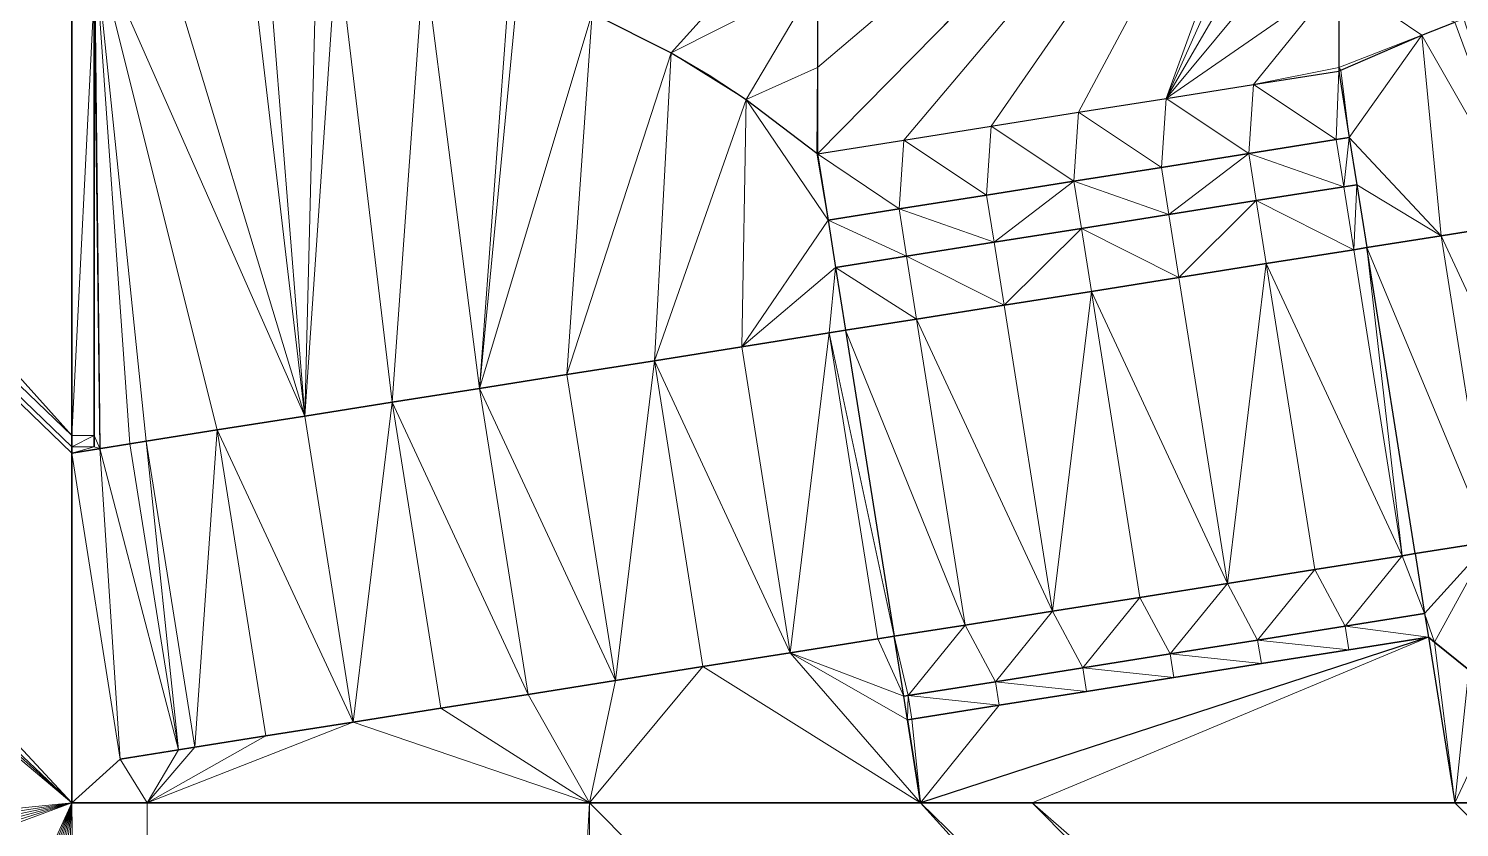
# Model space of a CAD drawing. Header units: metres. Extents: x 246428 to 246884, y 7418966 to 7419490.
# Drawn here: x 246715.28 to 246731.44, y 7419327.78 to 7419336.8 of the extents above; entities that cross this region are included whole.
import ezdxf

# ---------------------------------------------------------------- set-up
doc = ezdxf.new("R2010")
doc.units = ezdxf.units.M
doc.linetypes.add('blank name', pattern=[0])
doc.linetypes.add('HIDDEN', pattern=[9.525, 6.35, -3.175])
doc.layers.add('_12D_UNMAPPED', color=7, linetype='Continuous')
doc.layers.add('GRADELINES', color=250, linetype='HIDDEN', lineweight=25)
doc.layers.add('MISC_PATHS', color=7, linetype='Continuous', lineweight=35)
for name, color, linetype, lineweight, true_color in [('KERB_BACK', 7, 'Continuous', 35, 0x5fd2ff), ('KERB_LINE', 7, 'Continuous', 18, 0xb9b9b9), ('KERB_TOP', 7, 'Continuous', 18, 0xb9b9b9), ('STRUCTURE_RETAINING_WALL', 7, 'Continuous', 35, 0xeb00a5)]:
    doc.layers.add(name, color=color, linetype=linetype, lineweight=lineweight, true_color=true_color)

msp = doc.modelspace()

# ---------------------------------------------------------------- linework, layer by layer
at = {"layer": '_12D_UNMAPPED', "color": 3, "linetype": 'blank name', "lineweight": 0}
for points in [[(246715.767, 7419328.055, 34.725), (246622.898, 7419318.666, 34.002), (246669.359, 7419367.205, 34.673)], [(246672.065, 7419367.205, 34.692), (246715.767, 7419328.055, 34.725), (246669.359, 7419367.205, 34.673)], [(246715.767, 7419328.055, 34.725), (246672.065, 7419367.205, 34.692), (246674.359, 7419367.205, 34.709)], [(246715.767, 7419328.055, 34.725), (246672.065, 7419367.205, 34.692), (246672.065, 7419367.205, 34.692)], [(246715.767, 7419328.055, 34.725), (246674.359, 7419367.205, 34.709), (246679.359, 7419367.205, 34.744)], [(246715.767, 7419332.007, 34.753), (246715.767, 7419328.055, 34.725), (246679.359, 7419367.205, 34.744)], [(246715.767, 7419332.078, 34.753), (246715.767, 7419332.007, 34.753), (246679.359, 7419367.205, 34.744)], [(246715.767, 7419332.078, 34.753), (246715.767, 7419332.078, 34.753), (246679.359, 7419367.205, 34.744)], [(246684.359, 7419367.205, 34.779), (246715.767, 7419332.205, 34.754), (246679.359, 7419367.205, 34.744)], [(246715.767, 7419332.205, 34.754), (246715.767, 7419332.078, 34.753), (246679.359, 7419367.205, 34.744)], [(246684.359, 7419367.205, 34.779), (246715.767, 7419337.205, 34.789), (246715.767, 7419332.205, 34.754)], [(246724.194, 7419335.389, 35.61), (246724.193, 7419335.389, 35.61), (246730.082, 7419341.364, 35.67)], [(246724.193, 7419336.364, 35.62), (246724.193, 7419337.364, 35.63), (246730.082, 7419341.364, 35.67)], [(246724.193, 7419335.389, 35.61), (246724.193, 7419336.364, 35.62), (246730.082, 7419341.364, 35.67)], [(246725.168, 7419335.543, 35.61), (246724.194, 7419335.389, 35.61), (246730.082, 7419341.364, 35.67)], [(246726.156, 7419335.7, 35.61), (246725.168, 7419335.543, 35.61), (246730.082, 7419341.364, 35.67)], [(246727.143, 7419335.857, 35.61), (246726.156, 7419335.7, 35.61), (246730.082, 7419341.364, 35.67)], [(246727.143, 7419335.857, 35.61), (246730.082, 7419341.364, 35.67), (246728.131, 7419336.013, 35.61)], [(246728.131, 7419336.013, 35.61), (246730.082, 7419341.364, 35.67), (246730.082, 7419340.364, 35.658)], [(246728.131, 7419336.013, 35.61), (246730.082, 7419340.364, 35.658), (246730.082, 7419339.364, 35.646)], [(246728.131, 7419336.013, 35.61), (246730.082, 7419339.364, 35.646), (246730.082, 7419338.364, 35.634)], [(246721.645, 7419336.977, 35.594), (246724.193, 7419338.364, 35.64), (246722.539, 7419336.531, 35.599)], [(246724.193, 7419338.364, 35.64), (246724.193, 7419337.364, 35.63), (246722.539, 7419336.531, 35.599)], [(246730.082, 7419338.364, 35.634), (246730.082, 7419337.364, 35.623), (246728.131, 7419336.013, 35.61)], [(246716.018, 7419337.826, 35.294), (246716.423, 7419332.111, 34.783), (246716.085, 7419332.057, 34.767)], [(246716.609, 7419332.14, 34.791), (246716.608, 7419332.14, 34.791), (246716.018, 7419337.826, 35.294)], [(246716.608, 7419332.14, 34.791), (246716.423, 7419332.111, 34.783), (246716.018, 7419337.826, 35.294)], [(246716.018, 7419337.826, 35.294), (246716.085, 7419332.057, 34.767), (246716.018, 7419337.815, 35.294)], [(246716.768, 7419337.815, 35.417), (246718.399, 7419332.424, 34.874), (246716.018, 7419337.826, 35.294)], [(246716.018, 7419337.826, 35.294), (246717.411, 7419332.268, 34.828), (246716.609, 7419332.14, 34.791)], [(246716.018, 7419337.826, 35.294), (246718.399, 7419332.424, 34.874), (246717.411, 7419332.268, 34.828)], [(246716.085, 7419332.057, 34.767), (246716.018, 7419337.205, 35.289), (246716.018, 7419337.815, 35.294)], [(246718.399, 7419332.424, 34.874), (246716.768, 7419337.815, 35.417), (246717.768, 7419337.815, 35.58)], [(246718.399, 7419332.424, 34.874), (246717.768, 7419337.815, 35.58), (246717.967, 7419337.815, 35.613)], [(246718.399, 7419332.424, 34.874), (246717.967, 7419337.815, 35.613), (246718.535, 7419337.815, 35.608)], [(246718.399, 7419332.424, 34.874), (246718.535, 7419337.815, 35.608), (246718.766, 7419337.787, 35.606)], [(246719.386, 7419332.581, 34.919), (246718.399, 7419332.424, 34.874), (246718.766, 7419337.787, 35.606)], [(246719.386, 7419332.581, 34.919), (246718.766, 7419337.787, 35.606), (246719.75, 7419337.608, 35.598)], [(246720.374, 7419332.738, 34.965), (246719.386, 7419332.581, 34.919), (246719.75, 7419337.608, 35.598)], [(246720.374, 7419332.738, 34.965), (246719.75, 7419337.608, 35.598), (246720.712, 7419337.337, 35.59)], [(246720.811, 7419337.299, 35.589), (246720.374, 7419332.738, 34.965), (246720.712, 7419337.337, 35.59)], [(246720.374, 7419332.738, 34.965), (246720.811, 7419337.299, 35.589), (246721.645, 7419336.977, 35.594)], [(246722.539, 7419336.531, 35.599), (246724.193, 7419337.364, 35.63), (246723.388, 7419336.003, 35.605)], [(246724.193, 7419337.364, 35.63), (246724.193, 7419336.364, 35.62), (246723.388, 7419336.003, 35.605)], [(246728.131, 7419336.013, 35.61), (246730.082, 7419337.364, 35.623), (246729.118, 7419336.17, 35.61)], [(246730.082, 7419337.364, 35.623), (246730.082, 7419336.364, 35.611), (246729.118, 7419336.17, 35.61)], [(246730.082, 7419336.364, 35.611), (246730.082, 7419337.364, 35.623), (246731.022, 7419336.73, 35.589)], [(246731.022, 7419336.73, 35.589), (246730.082, 7419337.364, 35.623), (246731.395, 7419336.876, 35.58)], [(246715.767, 7419332.205, 34.754), (246715.768, 7419337.205, 35.289), (246715.768, 7419332.205, 35.254)], [(246715.767, 7419332.205, 34.754), (246715.767, 7419337.205, 34.789), (246715.768, 7419337.205, 35.289)], [(246715.768, 7419332.205, 35.254), (246715.768, 7419337.205, 35.289), (246716.018, 7419337.205, 35.289)], [(246715.768, 7419332.205, 35.254), (246716.018, 7419337.205, 35.289), (246716.018, 7419332.205, 35.254)], [(246716.018, 7419332.205, 35.254), (246716.018, 7419337.205, 35.289), (246716.085, 7419332.057, 34.767)], [(246721.362, 7419332.894, 35.01), (246720.374, 7419332.738, 34.965), (246721.645, 7419336.977, 35.594)], [(246721.362, 7419332.894, 35.01), (246721.645, 7419336.977, 35.594), (246722.539, 7419336.531, 35.599)], [(246732.226, 7419334.618, 35.239), (246731.022, 7419336.73, 35.589), (246731.395, 7419336.876, 35.58)], [(246732.226, 7419334.618, 35.239), (246731.395, 7419336.876, 35.58), (246731.495, 7419336.913, 35.581)], [(246730.104, 7419336.333, 35.61), (246730.082, 7419336.364, 35.611), (246731.022, 7419336.73, 35.589)], [(246730.201, 7419335.572, 35.604), (246730.104, 7419336.333, 35.61), (246731.022, 7419336.73, 35.589)], [(246731.238, 7419334.461, 35.194), (246730.201, 7419335.572, 35.604), (246731.022, 7419336.73, 35.589)], [(246732.226, 7419334.618, 35.239), (246731.238, 7419334.461, 35.194), (246731.022, 7419336.73, 35.589)], [(246722.349, 7419333.051, 35.055), (246721.362, 7419332.894, 35.01), (246722.539, 7419336.531, 35.599)], [(246722.349, 7419333.051, 35.055), (246722.539, 7419336.531, 35.599), (246723.388, 7419336.003, 35.605)], [(246723.388, 7419336.003, 35.605), (246724.193, 7419336.364, 35.62), (246724.183, 7419335.397, 35.61)], [(246724.193, 7419335.389, 35.61), (246724.183, 7419335.397, 35.61), (246724.193, 7419336.364, 35.62)], [(246730.082, 7419336.364, 35.611), (246730.082, 7419336.323, 35.61), (246729.118, 7419336.17, 35.61)], [(246730.082, 7419336.323, 35.61), (246730.053, 7419335.549, 35.604), (246729.118, 7419336.17, 35.61)], [(246730.201, 7419335.572, 35.604), (246730.053, 7419335.549, 35.604), (246730.082, 7419336.323, 35.61)], [(246730.082, 7419336.323, 35.61), (246730.082, 7419336.364, 35.611), (246730.104, 7419336.333, 35.61)], [(246730.201, 7419335.572, 35.604), (246730.082, 7419336.323, 35.61), (246730.104, 7419336.333, 35.61)], [(246730.201, 7419335.572, 35.604), (246730.201, 7419335.572, 35.604), (246730.082, 7419336.323, 35.61)], [(246729.066, 7419335.392, 35.604), (246728.131, 7419336.013, 35.61), (246729.118, 7419336.17, 35.61)], [(246730.053, 7419335.549, 35.604), (246729.066, 7419335.392, 35.604), (246729.118, 7419336.17, 35.61)], [(246723.337, 7419333.208, 35.101), (246722.349, 7419333.051, 35.055), (246723.388, 7419336.003, 35.605)], [(246724.313, 7419334.638, 35.604), (246723.337, 7419333.208, 35.101), (246723.388, 7419336.003, 35.605)], [(246724.313, 7419334.638, 35.604), (246723.388, 7419336.003, 35.605), (246724.183, 7419335.397, 35.61)], [(246728.078, 7419335.235, 35.604), (246727.143, 7419335.857, 35.61), (246728.131, 7419336.013, 35.61)], [(246729.066, 7419335.392, 35.604), (246728.078, 7419335.235, 35.604), (246728.131, 7419336.013, 35.61)], [(246727.09, 7419335.079, 35.604), (246726.156, 7419335.7, 35.61), (246727.143, 7419335.857, 35.61)], [(246728.078, 7419335.235, 35.604), (246727.09, 7419335.079, 35.604), (246727.143, 7419335.857, 35.61)], [(246726.103, 7419334.922, 35.604), (246725.168, 7419335.543, 35.61), (246726.156, 7419335.7, 35.61)], [(246726.103, 7419334.922, 35.604), (246726.156, 7419335.7, 35.61), (246727.09, 7419335.079, 35.604)], [(246725.115, 7419334.765, 35.604), (246724.194, 7419335.389, 35.61), (246725.168, 7419335.543, 35.61)], [(246726.103, 7419334.922, 35.604), (246725.115, 7419334.765, 35.604), (246725.168, 7419335.543, 35.61)], [(246730.053, 7419335.549, 35.604), (246730.138, 7419335.015, 35.169), (246729.066, 7419335.392, 35.604)], [(246730.201, 7419335.572, 35.604), (246730.138, 7419335.015, 35.169), (246730.053, 7419335.549, 35.604)], [(246730.286, 7419335.039, 35.169), (246730.138, 7419335.015, 35.169), (246730.201, 7419335.572, 35.604)], [(246730.201, 7419335.572, 35.604), (246730.286, 7419335.039, 35.169), (246730.201, 7419335.572, 35.604)], [(246730.286, 7419335.039, 35.169), (246730.286, 7419335.039, 35.169), (246730.201, 7419335.572, 35.604)], [(246731.238, 7419334.461, 35.194), (246730.286, 7419335.039, 35.169), (246730.201, 7419335.572, 35.604)], [(246724.193, 7419335.389, 35.61), (246724.313, 7419334.638, 35.604), (246724.183, 7419335.397, 35.61)], [(246724.313, 7419334.638, 35.604), (246724.193, 7419335.389, 35.61), (246724.194, 7419335.389, 35.61)], [(246725.115, 7419334.765, 35.604), (246724.313, 7419334.638, 35.604), (246724.194, 7419335.389, 35.61)], [(246729.066, 7419335.392, 35.604), (246728.162, 7419334.702, 35.169), (246728.078, 7419335.235, 35.604)], [(246729.15, 7419334.859, 35.169), (246728.162, 7419334.702, 35.169), (246729.066, 7419335.392, 35.604)], [(246730.138, 7419335.015, 35.169), (246729.15, 7419334.859, 35.169), (246729.066, 7419335.392, 35.604)], [(246728.078, 7419335.235, 35.604), (246728.162, 7419334.702, 35.169), (246727.09, 7419335.079, 35.604)], [(246726.187, 7419334.389, 35.169), (246726.103, 7419334.922, 35.604), (246727.09, 7419335.079, 35.604)], [(246727.175, 7419334.545, 35.169), (246726.187, 7419334.389, 35.169), (246727.09, 7419335.079, 35.604)], [(246728.162, 7419334.702, 35.169), (246727.175, 7419334.545, 35.169), (246727.09, 7419335.079, 35.604)], [(246730.138, 7419335.015, 35.169), (246730.251, 7419334.304, 35.155), (246729.15, 7419334.859, 35.169)], [(246730.286, 7419335.039, 35.169), (246730.251, 7419334.304, 35.155), (246730.138, 7419335.015, 35.169)], [(246730.399, 7419334.328, 35.155), (246730.251, 7419334.304, 35.155), (246730.286, 7419335.039, 35.169)], [(246730.399, 7419334.328, 35.155), (246730.399, 7419334.328, 35.155), (246730.286, 7419335.039, 35.169)], [(246730.399, 7419334.328, 35.155), (246730.399, 7419334.328, 35.155), (246730.286, 7419335.039, 35.169)], [(246731.238, 7419334.461, 35.194), (246730.399, 7419334.328, 35.155), (246730.286, 7419335.039, 35.169)], [(246730.286, 7419335.039, 35.169), (246730.399, 7419334.328, 35.155), (246730.286, 7419335.039, 35.169)], [(246726.103, 7419334.922, 35.604), (246726.187, 7419334.389, 35.169), (246725.115, 7419334.765, 35.604)], [(246729.15, 7419334.859, 35.169), (246728.275, 7419333.991, 35.155), (246728.162, 7419334.702, 35.169)], [(246729.263, 7419334.148, 35.155), (246728.275, 7419333.991, 35.155), (246729.15, 7419334.859, 35.169)], [(246730.251, 7419334.304, 35.155), (246729.263, 7419334.148, 35.155), (246729.15, 7419334.859, 35.169)], [(246725.115, 7419334.765, 35.604), (246725.199, 7419334.232, 35.169), (246724.313, 7419334.638, 35.604)], [(246726.187, 7419334.389, 35.169), (246725.199, 7419334.232, 35.169), (246725.115, 7419334.765, 35.604)], [(246728.162, 7419334.702, 35.169), (246728.275, 7419333.991, 35.155), (246727.175, 7419334.545, 35.169)], [(246724.397, 7419334.105, 35.169), (246723.337, 7419333.208, 35.101), (246724.313, 7419334.638, 35.604)], [(246725.199, 7419334.232, 35.169), (246724.397, 7419334.105, 35.169), (246724.313, 7419334.638, 35.604)], [(246726.3, 7419333.678, 35.155), (246726.187, 7419334.389, 35.169), (246727.175, 7419334.545, 35.169)], [(246727.288, 7419333.834, 35.155), (246726.3, 7419333.678, 35.155), (246727.175, 7419334.545, 35.169)], [(246728.275, 7419333.991, 35.155), (246727.288, 7419333.834, 35.155), (246727.175, 7419334.545, 35.169)], [(246731.238, 7419334.461, 35.194), (246732.226, 7419334.618, 35.239), (246732.774, 7419331.161, 35.212)], [(246726.187, 7419334.389, 35.169), (246726.3, 7419333.678, 35.155), (246725.199, 7419334.232, 35.169)], [(246730.399, 7419334.328, 35.155), (246731.238, 7419334.461, 35.194), (246731.786, 7419331.004, 35.162)], [(246731.238, 7419334.461, 35.194), (246732.774, 7419331.161, 35.212), (246731.786, 7419331.004, 35.162)], [(246725.199, 7419334.232, 35.169), (246725.312, 7419333.521, 35.155), (246724.397, 7419334.105, 35.169)], [(246726.3, 7419333.678, 35.155), (246725.312, 7419333.521, 35.155), (246725.199, 7419334.232, 35.169)], [(246729.263, 7419334.148, 35.155), (246730.251, 7419334.304, 35.155), (246730.799, 7419330.847, 35.12)], [(246730.251, 7419334.304, 35.155), (246730.399, 7419334.328, 35.155), (246730.799, 7419330.847, 35.12)], [(246730.399, 7419334.328, 35.155), (246731.786, 7419331.004, 35.162), (246730.947, 7419330.871, 35.12)], [(246730.399, 7419334.328, 35.155), (246730.947, 7419330.871, 35.12), (246730.947, 7419330.871, 35.12)], [(246730.399, 7419334.328, 35.155), (246730.399, 7419334.328, 35.155), (246730.947, 7419330.871, 35.12)], [(246730.399, 7419334.328, 35.155), (246730.399, 7419334.328, 35.155), (246730.947, 7419330.871, 35.12)], [(246730.399, 7419334.328, 35.155), (246730.947, 7419330.871, 35.12), (246730.947, 7419330.871, 35.12)], [(246730.399, 7419334.328, 35.155), (246730.947, 7419330.871, 35.12), (246730.799, 7419330.847, 35.12)], [(246724.325, 7419333.364, 35.146), (246723.337, 7419333.208, 35.101), (246724.397, 7419334.105, 35.169)], [(246724.51, 7419333.394, 35.155), (246724.325, 7419333.364, 35.146), (246724.397, 7419334.105, 35.169)], [(246724.51, 7419333.394, 35.155), (246724.51, 7419333.394, 35.155), (246724.397, 7419334.105, 35.169)], [(246725.312, 7419333.521, 35.155), (246724.51, 7419333.394, 35.155), (246724.397, 7419334.105, 35.169)], [(246724.51, 7419333.394, 35.155), (246724.51, 7419333.394, 35.155), (246724.397, 7419334.105, 35.169)], [(246724.51, 7419333.394, 35.155), (246724.51, 7419333.394, 35.155), (246724.397, 7419334.105, 35.169)], [(246728.275, 7419333.991, 35.155), (246729.263, 7419334.148, 35.155), (246728.824, 7419330.534, 35.12)], [(246729.263, 7419334.148, 35.155), (246729.811, 7419330.691, 35.12), (246728.824, 7419330.534, 35.12)], [(246729.263, 7419334.148, 35.155), (246730.799, 7419330.847, 35.12), (246729.811, 7419330.691, 35.12)], [(246727.288, 7419333.834, 35.155), (246728.275, 7419333.991, 35.155), (246728.824, 7419330.534, 35.12)], [(246726.848, 7419330.221, 35.12), (246726.3, 7419333.678, 35.155), (246727.288, 7419333.834, 35.155)], [(246726.848, 7419330.221, 35.12), (246727.288, 7419333.834, 35.155), (246727.836, 7419330.377, 35.12)], [(246727.288, 7419333.834, 35.155), (246728.824, 7419330.534, 35.12), (246727.836, 7419330.377, 35.12)], [(246725.312, 7419333.521, 35.155), (246726.3, 7419333.678, 35.155), (246726.848, 7419330.221, 35.12)], [(246724.325, 7419333.364, 35.146), (246724.51, 7419333.394, 35.155), (246725.058, 7419329.937, 35.12)], [(246724.51, 7419333.394, 35.155), (246725.312, 7419333.521, 35.155), (246725.861, 7419330.064, 35.12)], [(246724.51, 7419333.394, 35.155), (246724.51, 7419333.394, 35.155), (246725.058, 7419329.937, 35.12)], [(246724.51, 7419333.394, 35.155), (246725.058, 7419329.937, 35.12), (246725.058, 7419329.937, 35.12)], [(246724.51, 7419333.394, 35.155), (246724.51, 7419333.394, 35.155), (246725.058, 7419329.937, 35.12)], [(246724.51, 7419333.394, 35.155), (246725.058, 7419329.937, 35.12), (246725.058, 7419329.937, 35.12)], [(246724.51, 7419333.394, 35.155), (246724.51, 7419333.394, 35.155), (246725.058, 7419329.937, 35.12)], [(246724.51, 7419333.394, 35.155), (246725.058, 7419329.937, 35.12), (246725.058, 7419329.937, 35.12)], [(246724.51, 7419333.394, 35.155), (246725.861, 7419330.064, 35.12), (246725.058, 7419329.937, 35.12)], [(246725.312, 7419333.521, 35.155), (246726.848, 7419330.221, 35.12), (246725.861, 7419330.064, 35.12)], [(246723.337, 7419333.208, 35.101), (246724.325, 7419333.364, 35.146), (246723.885, 7419329.751, 35.071)], [(246724.325, 7419333.364, 35.146), (246724.873, 7419329.908, 35.112), (246723.885, 7419329.751, 35.071)], [(246724.325, 7419333.364, 35.146), (246725.058, 7419329.937, 35.12), (246724.873, 7419329.908, 35.112)], [(246721.362, 7419332.894, 35.01), (246722.349, 7419333.051, 35.055), (246721.91, 7419329.438, 34.989)], [(246722.349, 7419333.051, 35.055), (246722.898, 7419329.594, 35.03), (246721.91, 7419329.438, 34.989)], [(246722.349, 7419333.051, 35.055), (246723.337, 7419333.208, 35.101), (246723.885, 7419329.751, 35.071)], [(246722.349, 7419333.051, 35.055), (246723.885, 7419329.751, 35.071), (246722.898, 7419329.594, 35.03)], [(246720.374, 7419332.738, 34.965), (246721.362, 7419332.894, 35.01), (246721.91, 7419329.438, 34.989)], [(246719.386, 7419332.581, 34.919), (246720.374, 7419332.738, 34.965), (246720.922, 7419329.281, 34.948)], [(246720.374, 7419332.738, 34.965), (246721.91, 7419329.438, 34.989), (246720.922, 7419329.281, 34.948)], [(246718.399, 7419332.424, 34.874), (246719.386, 7419332.581, 34.919), (246718.947, 7419328.968, 34.866)], [(246719.386, 7419332.581, 34.919), (246719.935, 7419329.124, 34.907), (246718.947, 7419328.968, 34.866)], [(246719.386, 7419332.581, 34.919), (246720.922, 7419329.281, 34.948), (246719.935, 7419329.124, 34.907)], [(246717.411, 7419332.268, 34.828), (246718.399, 7419332.424, 34.874), (246718.947, 7419328.968, 34.866)], [(246716.609, 7419332.14, 34.791), (246717.411, 7419332.268, 34.828), (246717.157, 7419328.684, 34.791)], [(246717.411, 7419332.268, 34.828), (246717.959, 7419328.811, 34.825), (246717.157, 7419328.684, 34.791)], [(246717.411, 7419332.268, 34.828), (246718.947, 7419328.968, 34.866), (246717.959, 7419328.811, 34.825)], [(246715.767, 7419332.078, 34.753), (246715.767, 7419332.205, 34.754), (246715.768, 7419332.205, 35.254)], [(246715.767, 7419332.078, 34.753), (246715.768, 7419332.205, 35.254), (246715.768, 7419332.078, 35.253)], [(246715.768, 7419332.078, 35.253), (246716.018, 7419332.078, 35.253), (246715.767, 7419332.007, 34.753)], [(246715.767, 7419332.078, 34.753), (246715.767, 7419332.078, 34.753), (246715.768, 7419332.078, 35.253)], [(246715.767, 7419332.078, 34.753), (246715.768, 7419332.078, 35.253), (246715.767, 7419332.007, 34.753)], [(246715.767, 7419332.078, 34.753), (246715.767, 7419332.007, 34.753), (246715.767, 7419332.007, 34.753)], [(246715.767, 7419332.007, 34.753), (246716.018, 7419332.078, 35.253), (246716.085, 7419332.057, 34.767)], [(246715.768, 7419332.078, 35.253), (246715.768, 7419332.205, 35.254), (246716.018, 7419332.205, 35.254)], [(246715.768, 7419332.078, 35.253), (246716.018, 7419332.205, 35.254), (246716.018, 7419332.078, 35.253)], [(246716.018, 7419332.078, 35.253), (246716.018, 7419332.205, 35.254), (246716.085, 7419332.057, 34.767)], [(246716.423, 7419332.111, 34.783), (246716.972, 7419328.654, 34.783), (246716.085, 7419332.057, 34.767)], [(246716.423, 7419332.111, 34.783), (246716.608, 7419332.14, 34.791), (246716.972, 7419328.654, 34.783)], [(246716.608, 7419332.14, 34.791), (246717.157, 7419328.684, 34.791), (246716.972, 7419328.654, 34.783)], [(246716.608, 7419332.14, 34.791), (246717.157, 7419328.684, 34.791), (246717.157, 7419328.684, 34.791)], [(246716.608, 7419332.14, 34.791), (246716.609, 7419332.14, 34.791), (246717.157, 7419328.684, 34.791)], [(246716.315, 7419328.55, 34.753), (246715.767, 7419332.007, 34.753), (246716.085, 7419332.057, 34.767)], [(246715.767, 7419328.055, 34.725), (246715.767, 7419332.007, 34.753), (246716.315, 7419328.55, 34.753)], [(246715.767, 7419332.007, 34.753), (246716.315, 7419328.55, 34.753), (246716.315, 7419328.55, 34.753)], [(246715.767, 7419332.007, 34.753), (246715.767, 7419332.007, 34.753), (246716.315, 7419328.55, 34.753)], [(246716.972, 7419328.654, 34.783), (246716.315, 7419328.55, 34.753), (246716.085, 7419332.057, 34.767)], [(246731.786, 7419331.004, 35.162), (246731.052, 7419330.194, 35.111), (246730.947, 7419330.871, 35.12)], [(246731.163, 7419329.869, 34.836), (246731.052, 7419330.194, 35.111), (246731.786, 7419331.004, 35.162)], [(246731.553, 7419329.558, 34.839), (246731.163, 7419329.869, 34.836), (246731.786, 7419331.004, 35.162)], [(246730.799, 7419330.847, 35.12), (246730.153, 7419330.051, 35.111), (246729.811, 7419330.691, 35.12)], [(246731.052, 7419330.194, 35.111), (246730.153, 7419330.051, 35.111), (246730.799, 7419330.847, 35.12)], [(246730.947, 7419330.871, 35.12), (246731.052, 7419330.194, 35.111), (246730.799, 7419330.847, 35.12)], [(246730.947, 7419330.871, 35.12), (246731.052, 7419330.194, 35.111), (246730.947, 7419330.871, 35.12)], [(246730.947, 7419330.871, 35.12), (246731.052, 7419330.194, 35.111), (246730.947, 7419330.871, 35.12)], [(246729.811, 7419330.691, 35.12), (246729.165, 7419329.894, 35.111), (246728.824, 7419330.534, 35.12)], [(246730.153, 7419330.051, 35.111), (246729.165, 7419329.894, 35.111), (246729.811, 7419330.691, 35.12)], [(246728.824, 7419330.534, 35.12), (246728.178, 7419329.738, 35.111), (246727.836, 7419330.377, 35.12)], [(246729.165, 7419329.894, 35.111), (246728.178, 7419329.738, 35.111), (246728.824, 7419330.534, 35.12)], [(246727.19, 7419329.581, 35.111), (246726.848, 7419330.221, 35.12), (246727.836, 7419330.377, 35.12)], [(246728.178, 7419329.738, 35.111), (246727.19, 7419329.581, 35.111), (246727.836, 7419330.377, 35.12)], [(246726.848, 7419330.221, 35.12), (246726.202, 7419329.424, 35.111), (246725.861, 7419330.064, 35.12)], [(246726.202, 7419329.424, 35.111), (246726.848, 7419330.221, 35.12), (246727.19, 7419329.581, 35.111)], [(246731.094, 7419329.927, 34.835), (246730.153, 7419330.051, 35.111), (246731.052, 7419330.194, 35.111)], [(246731.163, 7419329.869, 34.836), (246731.097, 7419329.926, 34.835), (246731.052, 7419330.194, 35.111)], [(246731.096, 7419329.927, 34.835), (246731.095, 7419329.927, 34.835), (246731.052, 7419330.194, 35.111)], [(246731.097, 7419329.926, 34.835), (246731.096, 7419329.927, 34.835), (246731.052, 7419330.194, 35.111)], [(246731.095, 7419329.927, 34.835), (246731.094, 7419329.927, 34.835), (246731.052, 7419330.194, 35.111)], [(246725.861, 7419330.064, 35.12), (246725.215, 7419329.268, 35.111), (246725.058, 7419329.937, 35.12)], [(246726.202, 7419329.424, 35.111), (246725.215, 7419329.268, 35.111), (246725.861, 7419330.064, 35.12)], [(246730.195, 7419329.784, 34.832), (246729.165, 7419329.894, 35.111), (246730.153, 7419330.051, 35.111)], [(246731.094, 7419329.927, 34.835), (246730.195, 7419329.784, 34.832), (246730.153, 7419330.051, 35.111)], [(246724.873, 7419329.908, 35.112), (246725.166, 7419329.26, 35.111), (246723.885, 7419329.751, 35.071)], [(246725.058, 7419329.937, 35.12), (246725.166, 7419329.26, 35.111), (246724.873, 7419329.908, 35.112)], [(246725.215, 7419329.268, 35.111), (246725.166, 7419329.26, 35.111), (246725.058, 7419329.937, 35.12)], [(246725.058, 7419329.937, 35.12), (246725.166, 7419329.26, 35.111), (246725.058, 7419329.937, 35.12)], [(246725.058, 7419329.937, 35.12), (246725.166, 7419329.26, 35.111), (246725.058, 7419329.937, 35.12)], [(246725.058, 7419329.937, 35.12), (246725.166, 7419329.26, 35.111), (246725.058, 7419329.937, 35.12)], [(246725.356, 7419328.055, 34.792), (246726.245, 7419329.158, 34.816), (246731.097, 7419329.926, 34.835)], [(246726.617, 7419328.055, 34.801), (246725.356, 7419328.055, 34.792), (246731.097, 7419329.926, 34.835)], [(246726.245, 7419329.158, 34.816), (246727.232, 7419329.314, 34.82), (246731.097, 7419329.926, 34.835)], [(246726.617, 7419328.055, 34.801), (246731.097, 7419329.926, 34.835), (246731.394, 7419328.055, 34.835)], [(246731.097, 7419329.926, 34.835), (246727.232, 7419329.314, 34.82), (246728.22, 7419329.471, 34.824)], [(246729.208, 7419329.628, 34.828), (246728.178, 7419329.738, 35.111), (246729.165, 7419329.894, 35.111)], [(246728.22, 7419329.471, 34.824), (246729.208, 7419329.628, 34.828), (246731.097, 7419329.926, 34.835)], [(246730.195, 7419329.784, 34.832), (246729.208, 7419329.628, 34.828), (246729.165, 7419329.894, 35.111)], [(246729.208, 7419329.628, 34.828), (246730.195, 7419329.784, 34.832), (246731.097, 7419329.926, 34.835)], [(246730.195, 7419329.784, 34.832), (246731.094, 7419329.927, 34.835), (246731.097, 7419329.926, 34.835)], [(246731.094, 7419329.927, 34.835), (246731.095, 7419329.927, 34.835), (246731.097, 7419329.926, 34.835)], [(246731.095, 7419329.927, 34.835), (246731.096, 7419329.927, 34.835), (246731.097, 7419329.926, 34.835)], [(246731.394, 7419328.055, 34.835), (246731.097, 7419329.926, 34.835), (246731.163, 7419329.869, 34.836)], [(246731.394, 7419328.055, 34.835), (246731.163, 7419329.869, 34.836), (246731.553, 7419329.558, 34.839)], [(246723.885, 7419329.751, 35.071), (246725.356, 7419328.055, 34.792), (246722.898, 7419329.594, 35.03)], [(246725.166, 7419329.26, 35.111), (246725.208, 7419328.993, 34.811), (246723.885, 7419329.751, 35.071)], [(246725.208, 7419328.993, 34.811), (246725.208, 7419328.993, 34.811), (246723.885, 7419329.751, 35.071)], [(246725.208, 7419328.993, 34.811), (246725.356, 7419328.055, 34.792), (246723.885, 7419329.751, 35.071)], [(246728.22, 7419329.471, 34.824), (246727.19, 7419329.581, 35.111), (246728.178, 7419329.738, 35.111)], [(246729.208, 7419329.628, 34.828), (246728.22, 7419329.471, 34.824), (246728.178, 7419329.738, 35.111)], [(246725.356, 7419328.055, 34.792), (246721.617, 7419328.055, 34.766), (246722.898, 7419329.594, 35.03)], [(246722.898, 7419329.594, 35.03), (246721.617, 7419328.055, 34.766), (246721.91, 7419329.438, 34.989)], [(246727.232, 7419329.314, 34.82), (246726.202, 7419329.424, 35.111), (246727.19, 7419329.581, 35.111)], [(246728.22, 7419329.471, 34.824), (246727.232, 7419329.314, 34.82), (246727.19, 7419329.581, 35.111)], [(246731.553, 7419329.558, 34.839), (246731.964, 7419329.272, 34.842), (246731.394, 7419328.055, 34.835)], [(246721.91, 7419329.438, 34.989), (246721.617, 7419328.055, 34.766), (246720.922, 7419329.281, 34.948)], [(246726.245, 7419329.158, 34.816), (246725.215, 7419329.268, 35.111), (246726.202, 7419329.424, 35.111)], [(246727.232, 7419329.314, 34.82), (246726.245, 7419329.158, 34.816), (246726.202, 7419329.424, 35.111)], [(246720.922, 7419329.281, 34.948), (246721.617, 7419328.055, 34.766), (246719.935, 7419329.124, 34.907)], [(246725.209, 7419328.993, 34.811), (246725.166, 7419329.26, 35.111), (246725.215, 7419329.268, 35.111)], [(246725.209, 7419328.993, 34.811), (246725.208, 7419328.993, 34.811), (246725.166, 7419329.26, 35.111)], [(246725.209, 7419328.993, 34.811), (246725.209, 7419328.993, 34.811), (246725.166, 7419329.26, 35.111)], [(246725.257, 7419329.001, 34.812), (246725.209, 7419328.993, 34.811), (246725.215, 7419329.268, 35.111)], [(246726.245, 7419329.158, 34.816), (246725.257, 7419329.001, 34.812), (246725.215, 7419329.268, 35.111)], [(246731.964, 7419329.272, 34.842), (246731.617, 7419328.055, 34.837), (246731.394, 7419328.055, 34.835)], [(246719.935, 7419329.124, 34.907), (246721.617, 7419328.055, 34.766), (246718.947, 7419328.968, 34.866)], [(246725.356, 7419328.055, 34.792), (246725.257, 7419329.001, 34.812), (246726.245, 7419329.158, 34.816)], [(246721.617, 7419328.055, 34.766), (246716.617, 7419328.055, 34.731), (246718.947, 7419328.968, 34.866)], [(246718.947, 7419328.968, 34.866), (246716.617, 7419328.055, 34.731), (246717.959, 7419328.811, 34.825)], [(246725.208, 7419328.993, 34.811), (246725.209, 7419328.993, 34.811), (246725.209, 7419328.993, 34.811)], [(246725.356, 7419328.055, 34.792), (246725.208, 7419328.993, 34.811), (246725.209, 7419328.993, 34.811)], [(246725.208, 7419328.993, 34.811), (246725.208, 7419328.993, 34.811), (246725.209, 7419328.993, 34.811)], [(246725.356, 7419328.055, 34.792), (246725.209, 7419328.993, 34.811), (246725.257, 7419329.001, 34.812)], [(246717.959, 7419328.811, 34.825), (246716.617, 7419328.055, 34.731), (246717.157, 7419328.684, 34.791)], [(246717.157, 7419328.684, 34.791), (246716.617, 7419328.055, 34.731), (246717.157, 7419328.684, 34.791)], [(246717.157, 7419328.684, 34.791), (246716.617, 7419328.055, 34.731), (246716.972, 7419328.654, 34.783)], [(246716.617, 7419328.055, 34.731), (246715.767, 7419328.055, 34.725), (246716.315, 7419328.55, 34.753)], [(246716.972, 7419328.654, 34.783), (246716.617, 7419328.055, 34.731), (246716.315, 7419328.55, 34.753)], [(246716.315, 7419328.55, 34.753), (246716.617, 7419328.055, 34.731), (246716.315, 7419328.55, 34.753)], [(246622.898, 7419313.666, 33.966), (246622.898, 7419318.666, 34.002), (246715.767, 7419328.055, 34.725)], [(246622.898, 7419298.666, 33.86), (246622.898, 7419303.666, 33.895), (246715.767, 7419328.055, 34.725)], [(246622.898, 7419308.666, 33.931), (246622.898, 7419313.666, 33.966), (246715.767, 7419328.055, 34.725)], [(246622.898, 7419303.666, 33.895), (246622.898, 7419308.666, 33.931), (246715.767, 7419328.055, 34.725)], [(246622.898, 7419293.666, 33.825), (246622.898, 7419298.666, 33.86), (246715.767, 7419328.055, 34.725)], [(246676.802, 7419242.57, 33.845), (246622.898, 7419293.666, 33.825), (246715.767, 7419328.055, 34.725)], [(246681.802, 7419242.57, 33.88), (246676.802, 7419242.57, 33.845), (246715.767, 7419328.055, 34.725)], [(246686.802, 7419242.57, 33.915), (246681.802, 7419242.57, 33.88), (246715.767, 7419328.055, 34.725)], [(246691.802, 7419242.57, 33.951), (246686.802, 7419242.57, 33.915), (246715.767, 7419328.055, 34.725)], [(246696.802, 7419242.57, 33.986), (246691.802, 7419242.57, 33.951), (246715.767, 7419328.055, 34.725)], [(246701.802, 7419242.57, 34.021), (246696.802, 7419242.57, 33.986), (246715.767, 7419328.055, 34.725)], [(246706.802, 7419242.57, 34.057), (246701.802, 7419242.57, 34.021), (246715.767, 7419328.055, 34.725)], [(246711.802, 7419242.57, 34.092), (246706.802, 7419242.57, 34.057), (246715.767, 7419328.055, 34.725)], [(246716.802, 7419242.57, 34.127), (246711.802, 7419242.57, 34.092), (246715.767, 7419328.055, 34.725)], [(246716.802, 7419242.57, 34.127), (246715.767, 7419328.055, 34.725), (246716.617, 7419328.055, 34.731)], [(246716.802, 7419242.57, 34.127), (246716.617, 7419328.055, 34.731), (246721.617, 7419328.055, 34.766)], [(246721.802, 7419242.57, 34.163), (246716.802, 7419242.57, 34.127), (246721.617, 7419328.055, 34.766)], [(246763.967, 7419285.405, 34.764), (246721.802, 7419242.57, 34.163), (246721.617, 7419328.055, 34.766)], [(246725.356, 7419328.055, 34.792), (246763.967, 7419285.405, 34.764), (246721.617, 7419328.055, 34.766)], [(246725.356, 7419328.055, 34.792), (246763.967, 7419290.405, 34.799), (246763.967, 7419285.405, 34.764)], [(246763.967, 7419290.405, 34.799), (246725.356, 7419328.055, 34.792), (246726.617, 7419328.055, 34.801)], [(246763.967, 7419295.405, 34.835), (246763.967, 7419290.405, 34.799), (246726.617, 7419328.055, 34.801)], [(246763.967, 7419295.405, 34.835), (246726.617, 7419328.055, 34.801), (246731.394, 7419328.055, 34.835)], [(246731.617, 7419328.055, 34.837), (246763.967, 7419295.405, 34.835), (246731.394, 7419328.055, 34.835)]]:
    msp.add_3dface(points, dxfattribs=at)
at = {"layer": 'GRADELINES'}
for points in [[(246724.193, 7419341.364, 35.67), (246724.193, 7419340.364, 35.66), (246724.193, 7419339.364, 35.65), (246724.193, 7419338.364, 35.64), (246724.193, 7419337.364, 35.63), (246724.193, 7419336.364, 35.62), (246724.193, 7419335.389, 35.61)], [(246730.082, 7419341.364, 35.67), (246724.193, 7419335.389, 35.61)], [(246730.082, 7419341.364, 35.67), (246730.082, 7419340.364, 35.658), (246730.082, 7419339.364, 35.646), (246730.082, 7419338.364, 35.634), (246730.082, 7419337.364, 35.623), (246730.082, 7419336.364, 35.611), (246730.082, 7419336.323, 35.61)], [(246716.018, 7419337.826, 35.294), (246716.085, 7419332.057, 34.767)], [(246721.645, 7419336.977, 35.594), (246722.539, 7419336.531, 35.599), (246722.97, 7419336.277, 35.602), (246723.388, 7419336.003, 35.605), (246724.183, 7419335.397, 35.61), (246724.193, 7419335.389, 35.61), (246724.193, 7419335.389, 35.61), (246724.194, 7419335.389, 35.61), (246724.194, 7419335.389, 35.61), (246725.168, 7419335.543, 35.61), (246726.156, 7419335.7, 35.61), (246727.143, 7419335.857, 35.61), (246728.131, 7419336.013, 35.61), (246729.118, 7419336.17, 35.61), (246730.082, 7419336.323, 35.61), (246730.082, 7419336.323, 35.61), (246730.082, 7419336.323, 35.61), (246730.104, 7419336.333, 35.61), (246731.022, 7419336.73, 35.589), (246731.395, 7419336.876, 35.58)], [(246730.082, 7419336.323, 35.61), (246730.201, 7419335.572, 35.604), (246730.286, 7419335.039, 35.169), (246730.399, 7419334.328, 35.155)], [(246724.193, 7419335.389, 35.61), (246724.313, 7419334.638, 35.604), (246724.397, 7419334.105, 35.169), (246724.51, 7419333.394, 35.155)], [(246730.947, 7419330.871, 35.12), (246730.399, 7419334.328, 35.155)], [(246724.51, 7419333.394, 35.155), (246725.058, 7419329.937, 35.12)], [(246730.947, 7419330.871, 35.12), (246731.052, 7419330.194, 35.111), (246731.097, 7419329.926, 34.835)], [(246725.208, 7419328.993, 34.811), (246725.166, 7419329.26, 35.111), (246725.058, 7419329.937, 35.12)], [(246731.097, 7419329.926, 34.835), (246725.356, 7419328.055, 34.792)], [(246731.097, 7419329.926, 34.835), (246731.394, 7419328.055, 34.835)]]:
    msp.add_polyline3d(points, dxfattribs=at)
at = {"layer": 'KERB_BACK'}
msp.add_polyline3d([(246715.767, 7419337.205, 34.789), (246715.767, 7419332.205, 34.754), (246715.767, 7419332.078, 34.753), (246715.767, 7419332.078, 34.753), (246715.767, 7419328.055, 34.725), (246715.767, 7419328.055, 34.725), (246715.767, 7419328.055, 34.725), (246715.767, 7419328.055, 34.725), (246715.767, 7419328.055, 34.725), (246715.767, 7419328.055, 34.725), (246715.767, 7419328.055, 34.725), (246715.767, 7419328.055, 34.725), (246715.767, 7419328.055, 34.725), (246715.767, 7419328.055, 34.725), (246715.767, 7419328.055, 34.725), (246716.617, 7419328.055, 34.731), (246721.617, 7419328.055, 34.766), (246726.617, 7419328.055, 34.801), (246731.617, 7419328.055, 34.837)], dxfattribs=at)
at = {"layer": 'KERB_LINE'}
msp.add_polyline3d([(246715.767, 7419337.205, 34.789), (246715.767, 7419332.205, 34.754), (246715.767, 7419332.078, 34.753), (246715.767, 7419332.078, 34.753), (246715.767, 7419328.055, 34.725), (246715.767, 7419328.055, 34.725), (246715.767, 7419328.055, 34.725), (246715.767, 7419328.055, 34.725), (246715.767, 7419328.055, 34.725), (246715.767, 7419328.055, 34.725), (246715.767, 7419328.055, 34.725), (246715.767, 7419328.055, 34.725), (246715.767, 7419328.055, 34.725), (246715.767, 7419328.055, 34.725), (246715.767, 7419328.055, 34.725), (246716.617, 7419328.055, 34.731), (246721.617, 7419328.055, 34.766), (246726.617, 7419328.055, 34.801), (246731.617, 7419328.055, 34.837)], dxfattribs=at)
at = {"layer": 'KERB_TOP'}
msp.add_polyline3d([(246715.767, 7419337.205, 34.789), (246715.767, 7419332.205, 34.754), (246715.767, 7419332.078, 34.753), (246715.767, 7419332.078, 34.753), (246715.767, 7419328.055, 34.725), (246715.767, 7419328.055, 34.725), (246715.767, 7419328.055, 34.725), (246715.767, 7419328.055, 34.725), (246715.767, 7419328.055, 34.725), (246715.767, 7419328.055, 34.725), (246715.767, 7419328.055, 34.725), (246715.767, 7419328.055, 34.725), (246715.767, 7419328.055, 34.725), (246715.767, 7419328.055, 34.725), (246715.767, 7419328.055, 34.725), (246716.617, 7419328.055, 34.731), (246721.617, 7419328.055, 34.766), (246726.617, 7419328.055, 34.801), (246731.617, 7419328.055, 34.837)], dxfattribs=at)
at = {"layer": 'MISC_PATHS'}
for points in [[(246715.767, 7419337.205, 34.789), (246715.767, 7419332.205, 34.754), (246715.767, 7419332.078, 34.753), (246715.767, 7419332.078, 34.753), (246715.767, 7419328.055, 34.725), (246715.767, 7419328.055, 34.725), (246715.767, 7419328.055, 34.725), (246715.767, 7419328.055, 34.725), (246715.767, 7419328.055, 34.725), (246715.767, 7419328.055, 34.725), (246715.767, 7419328.055, 34.725), (246715.767, 7419328.055, 34.725), (246715.767, 7419328.055, 34.725), (246715.767, 7419328.055, 34.725), (246715.767, 7419328.055, 34.725), (246716.617, 7419328.055, 34.731), (246721.617, 7419328.055, 34.766), (246726.617, 7419328.055, 34.801), (246731.617, 7419328.055, 34.837)], [(246730.201, 7419335.572, 35.604), (246730.201, 7419335.572, 35.604), (246730.053, 7419335.549, 35.604), (246729.066, 7419335.392, 35.604), (246728.078, 7419335.235, 35.604), (246727.09, 7419335.079, 35.604), (246726.103, 7419334.922, 35.604), (246725.115, 7419334.765, 35.604), (246724.313, 7419334.638, 35.604)], [(246730.286, 7419335.039, 35.169), (246730.286, 7419335.039, 35.169), (246730.138, 7419335.015, 35.169), (246729.15, 7419334.859, 35.169), (246728.162, 7419334.702, 35.169), (246727.175, 7419334.545, 35.169), (246726.187, 7419334.389, 35.169), (246725.199, 7419334.232, 35.169), (246724.397, 7419334.105, 35.169)], [(246732.226, 7419334.618, 35.239), (246731.238, 7419334.461, 35.194), (246730.399, 7419334.328, 35.155), (246730.399, 7419334.328, 35.155), (246730.399, 7419334.328, 35.155), (246730.251, 7419334.304, 35.155), (246729.263, 7419334.148, 35.155), (246728.275, 7419333.991, 35.155), (246727.288, 7419333.834, 35.155), (246726.3, 7419333.678, 35.155), (246725.312, 7419333.521, 35.155), (246724.51, 7419333.394, 35.155), (246724.51, 7419333.394, 35.155), (246724.51, 7419333.394, 35.155), (246724.51, 7419333.394, 35.155), (246724.325, 7419333.364, 35.146), (246723.337, 7419333.208, 35.101), (246722.349, 7419333.051, 35.055), (246721.362, 7419332.894, 35.01), (246720.374, 7419332.738, 34.965), (246719.386, 7419332.581, 34.919), (246718.399, 7419332.424, 34.874), (246717.411, 7419332.268, 34.828), (246716.609, 7419332.14, 34.791), (246716.608, 7419332.14, 34.791), (246716.423, 7419332.111, 34.783), (246715.767, 7419332.007, 34.753), (246715.767, 7419332.007, 34.753)], [(246731.786, 7419331.004, 35.162), (246730.947, 7419330.871, 35.12), (246730.947, 7419330.871, 35.12), (246730.947, 7419330.871, 35.12), (246730.799, 7419330.847, 35.12), (246729.811, 7419330.691, 35.12), (246728.824, 7419330.534, 35.12), (246727.836, 7419330.377, 35.12), (246726.848, 7419330.221, 35.12), (246725.861, 7419330.064, 35.12), (246725.058, 7419329.937, 35.12), (246725.058, 7419329.937, 35.12), (246725.058, 7419329.937, 35.12), (246725.058, 7419329.937, 35.12), (246724.873, 7419329.908, 35.112), (246723.885, 7419329.751, 35.071), (246722.898, 7419329.594, 35.03), (246721.91, 7419329.438, 34.989), (246720.922, 7419329.281, 34.948), (246719.935, 7419329.124, 34.907), (246718.947, 7419328.968, 34.866), (246717.959, 7419328.811, 34.825), (246717.157, 7419328.684, 34.791), (246717.157, 7419328.684, 34.791), (246716.972, 7419328.654, 34.783), (246716.315, 7419328.55, 34.753), (246716.315, 7419328.55, 34.753)], [(246725.166, 7419329.26, 35.111), (246725.215, 7419329.268, 35.111), (246726.202, 7419329.424, 35.111), (246727.19, 7419329.581, 35.111), (246728.178, 7419329.738, 35.111), (246729.165, 7419329.894, 35.111), (246730.153, 7419330.051, 35.111), (246731.052, 7419330.194, 35.111)], [(246725.356, 7419328.055, 34.792), (246725.208, 7419328.993, 34.811), (246725.208, 7419328.993, 34.811), (246725.208, 7419328.993, 34.811), (246725.208, 7419328.993, 34.811), (246725.208, 7419328.993, 34.811), (246725.208, 7419328.993, 34.811), (246725.208, 7419328.993, 34.811), (246725.208, 7419328.993, 34.811), (246725.208, 7419328.993, 34.811), (246725.208, 7419328.993, 34.811), (246725.208, 7419328.993, 34.811), (246725.208, 7419328.993, 34.811), (246725.209, 7419328.993, 34.811), (246725.209, 7419328.993, 34.811), (246725.257, 7419329.001, 34.812), (246726.245, 7419329.158, 34.816), (246727.232, 7419329.314, 34.82), (246728.22, 7419329.471, 34.824), (246729.208, 7419329.628, 34.828), (246730.195, 7419329.784, 34.832), (246731.094, 7419329.927, 34.835), (246731.095, 7419329.927, 34.835), (246731.096, 7419329.927, 34.835), (246731.096, 7419329.927, 34.835), (246731.096, 7419329.927, 34.835), (246731.096, 7419329.927, 34.835), (246731.096, 7419329.927, 34.835), (246731.096, 7419329.927, 34.835), (246731.096, 7419329.927, 34.835), (246731.097, 7419329.926, 34.835), (246731.163, 7419329.869, 34.836), (246731.553, 7419329.558, 34.839)]]:
    msp.add_polyline3d(points, dxfattribs=at)
at = {"layer": 'STRUCTURE_RETAINING_WALL'}
for points in [[(246715.768, 7419337.826, 35.294), (246715.768, 7419337.205, 35.289), (246715.768, 7419332.205, 35.254), (246715.768, 7419332.078, 35.253)], [(246716.018, 7419337.826, 35.294), (246716.018, 7419337.205, 35.289), (246716.018, 7419332.205, 35.254), (246716.018, 7419332.078, 35.253)]]:
    msp.add_polyline3d(points, dxfattribs=at)

doc.saveas('drawing.dxf')
